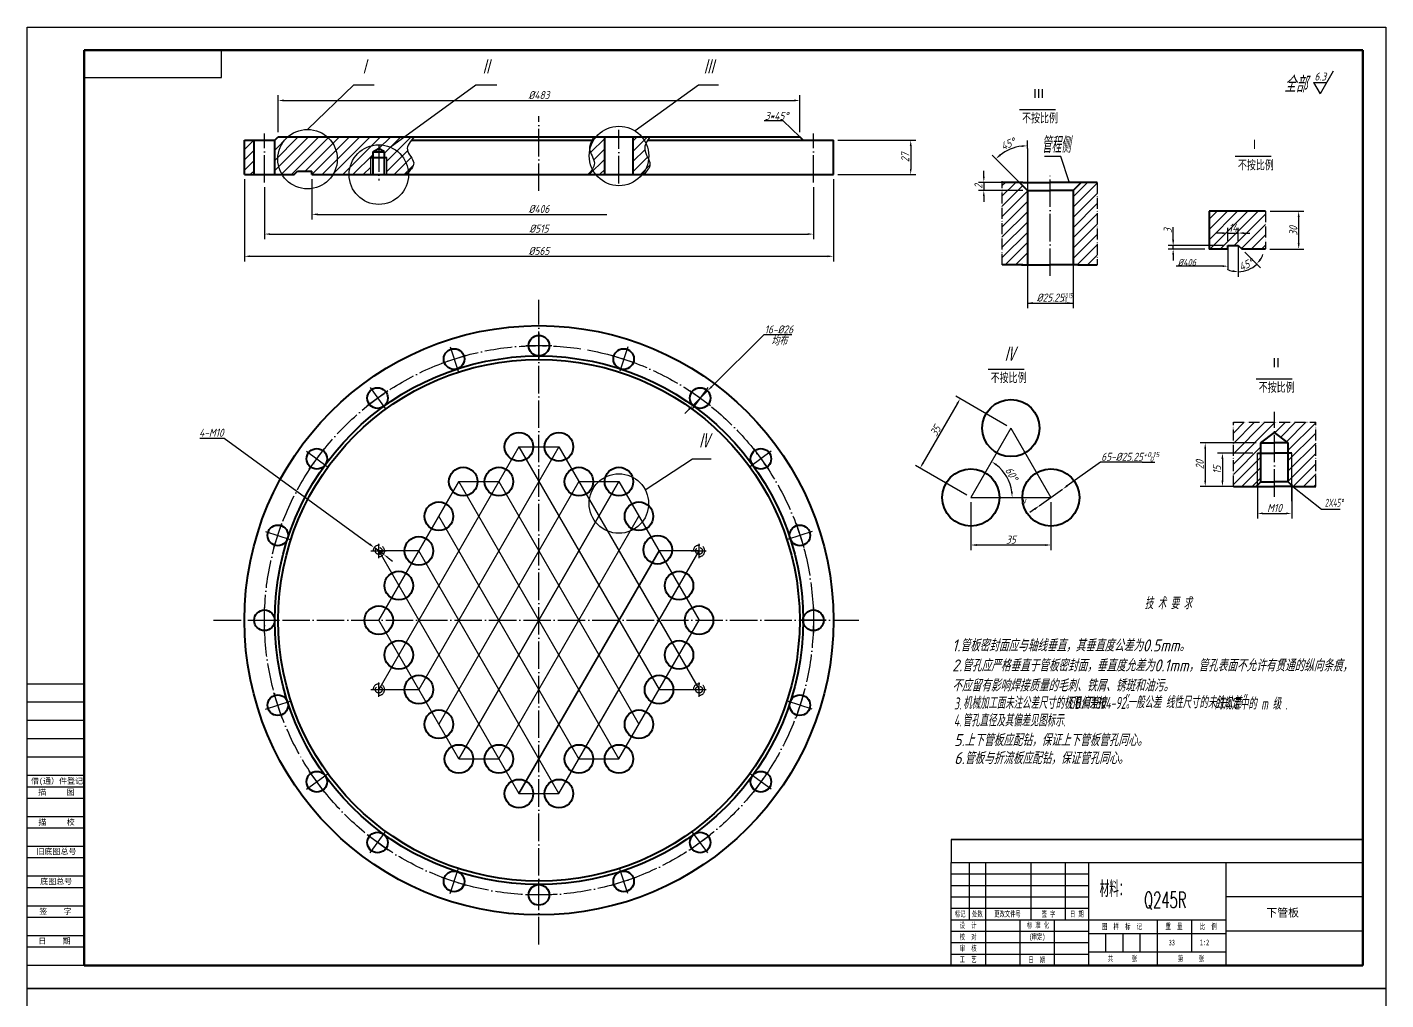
# Model space of a CAD drawing. Header units: millimetres. Extents: x 125 to 1313, y -743 to 937.
# Drawn here: x 125 to 1313, y 87 to 937 of the extents above; entities that cross this region are included whole.
import ezdxf
from ezdxf.enums import TextEntityAlignment as Align

# ---------------------------------------------------------------- set-up
doc = ezdxf.new("R2010")
doc.units = ezdxf.units.MM
for name, pattern in [('ACAD_ISO02W100', [15, 12, -3]), ('ACAD_ISO04W100', [30, 24, -3, 0, -3]), ('ACAD_ISO05W100', [33, 24, -3, 0, -3, 0, -3]), ('SDHS', [21, 15, -2, 0, -2, 0, -2])]:
    doc.linetypes.add(name, pattern=pattern)
for name, color, linetype in [('2', 7, 'SDHS'), ('4', 1, 'Continuous'), ('双点划线', 5, 'ACAD_ISO05W100'), ('文字', 7, 'Continuous'), ('标注', 254, 'Continuous'), ('点划线', 1, 'ACAD_ISO04W100'), ('细实线', 253, 'Continuous'), ('虚线', 2, 'ACAD_ISO02W100')]:
    doc.layers.add(name, color=color, linetype=linetype)
doc.layers.add('粗实线', color=4, linetype='Continuous', lineweight=40)
doc.styles.add('GB', font='gbeitc.shx', dxfattribs={"bigfont": 'gbcbig.shx'})
doc.styles.add('HZ', font='txt', dxfattribs={"bigfont": 'hztxt'})
doc.styles.get("Standard").update_dxf_attribs({"font": 'SIMFANG.TTF'})
doc.styles.add('标准', font='SIMFANG.TTF', dxfattribs={"width": 0.667})
doc.dimstyles.new('GB$0', dxfattribs={"dimscale": 2, "dimtxt": 3.5, "dimasz": 2.5, "dimexe": 2.25, "dimexo": 2, "dimtad": 1, "dimdec": 0, "dimtxsty": 'GB', "dimcen": 2.5, "dimadec": 0, "dimazin": 0, "dimtfac": 1, "dimtdec": 0, "dimtmove": 0, "dimatfit": 3, "dimfxl": 0, "dimarcsym": 0})
doc.dimstyles.new('GB$2', dxfattribs={"dimscale": 2, "dimtxt": 3.5, "dimasz": 2.5, "dimexe": 2.25, "dimexo": 2, "dimtad": 1, "dimdec": 0, "dimtxsty": 'GB', "dimcen": 2.5, "dimadec": 0, "dimazin": 0, "dimtfac": 1, "dimtdec": 0, "dimtmove": 0, "dimatfit": 3, "dimfxl": 0, "dimarcsym": 0})
doc.dimstyles.new('GB$3', dxfattribs={"dimscale": 2, "dimtxt": 3.5, "dimasz": 2.5, "dimexe": 2.25, "dimexo": 2, "dimtad": 1, "dimtoh": 1, "dimdec": 0, "dimtxsty": 'GB', "dimcen": 2.5, "dimadec": 0, "dimazin": 0, "dimtfac": 1, "dimtdec": 0, "dimtmove": 0, "dimatfit": 3, "dimfxl": 0, "dimarcsym": 0})

# ---------------------------------------------------------------- blocks, each defined once
blk = doc.blocks.new('*D7')
at = {"layer": '标注', "color": 0, "lineweight": -2}
blk.add_arc((950.4, 525.6), 36.2, 7.928, 52.072, dxfattribs=at)
at = {"layer": '标注', "color": 0}
for points in [[(972.1, 553.5), (973.1, 554.9), (968.5, 557)], [(987, 530.7), (985.4, 530.6), (986.5, 525.6)]]:
    blk.add_solid(points, dxfattribs=at)
at = {"layer": '标注', "color": 0, "insert": (986, 546.2), "char_height": 7, "attachment_point": 5, "rotation": 300, "style": 'GB'}
blk.add_mtext('60°', dxfattribs=at)
blk = doc.blocks.new('*D8')
at = {"layer": '标注', "color": 0, "lineweight": -2}
for p, q in [((950.4, 521.6), (950.4, 479.6)), ((1020.4, 521.6), (1020.4, 479.6)), ((955.4, 484.1), (1015.4, 484.1))]:
    blk.add_line(p, q, dxfattribs=at)
at = {"layer": '标注', "color": 0}
for points in [[(955.4, 484.9), (955.4, 483.2), (950.4, 484.1)], [(1015.4, 484.9), (1015.4, 483.2), (1020.4, 484.1)]]:
    blk.add_solid(points, dxfattribs=at)
at = {"layer": '标注', "color": 0, "insert": (985.4, 488.8), "char_height": 7, "attachment_point": 5, "style": 'GB'}
blk.add_mtext('35', dxfattribs=at)
blk = doc.blocks.new('*D1')
at = {"layer": '标注', "color": 0, "lineweight": -2}
for p, q in [((938.5, 607.5), (908.5, 555.6)), ((981.9, 588.3), (937.1, 614.1)), ((946.9, 527.6), (902.1, 553.5))]:
    blk.add_line(p, q, dxfattribs=at)
at = {"layer": '标注', "color": 0}
for points in [[(937.8, 608), (939.2, 607.1), (941, 611.9)], [(907.8, 556), (909.2, 555.2), (906, 551.2)]]:
    blk.add_solid(points, dxfattribs=at)
at = {"layer": '标注', "color": 0, "insert": (919.4, 583.9), "char_height": 7, "attachment_point": 5, "rotation": 60, "style": 'GB'}
blk.add_mtext('35', dxfattribs=at)
blk = doc.blocks.new('*D2')
at = {"layer": '标注', "color": 0, "lineweight": -2}
for p, q in [((1063.8, 556.5), (1034.6, 535.8)), ((1100.2, 556.5), (1063.8, 556.5)), ((1010.2, 518.4), (1030.6, 532.9)), ((1006.1, 515.5), (1002, 512.6))]:
    blk.add_line(p, q, dxfattribs=at)
at = {"layer": '标注', "color": 0}
for points in [[(1034.1, 536.5), (1035.1, 535.1), (1030.6, 532.9)], [(1005.6, 516.2), (1006.6, 514.8), (1010.2, 518.4)]]:
    blk.add_solid(points, dxfattribs=at)
at = {"layer": '标注', "color": 0, "insert": (1082.6, 561.2), "char_height": 7, "attachment_point": 5, "style": 'GB'}
blk.add_mtext('65-%%c25.25', dxfattribs=at)
blk = doc.blocks.new('*D9')
at = {"layer": '标注', "color": 0, "lineweight": -2}
for p, q in [((315.2, 803.8), (315.2, 731.9)), ((830.2, 803.8), (830.2, 731.9)), ((320.2, 736.4), (825.2, 736.4))]:
    blk.add_line(p, q, dxfattribs=at)
at = {"layer": '标注', "color": 0}
for points in [[(320.2, 737.2), (320.2, 735.6), (315.2, 736.4)], [(825.2, 737.2), (825.2, 735.6), (830.2, 736.4)]]:
    blk.add_solid(points, dxfattribs=at)
at = {"layer": '标注', "color": 0, "insert": (572.7, 741.1), "char_height": 7, "attachment_point": 5, "style": 'GB'}
blk.add_mtext('%%C565', dxfattribs=at)
blk = doc.blocks.new('*D10')
at = {"layer": '标注', "color": 0, "lineweight": -2}
for p, q in [((332.7, 796.8), (332.7, 751.3)), ((812.7, 796.8), (812.7, 751.3)), ((337.7, 755.8), (807.7, 755.8))]:
    blk.add_line(p, q, dxfattribs=at)
at = {"layer": '标注', "color": 0}
for points in [[(337.7, 756.6), (337.7, 755), (332.7, 755.8)], [(807.7, 756.6), (807.7, 755), (812.7, 755.8)]]:
    blk.add_solid(points, dxfattribs=at)
at = {"layer": '标注', "color": 0, "insert": (572.7, 760.6), "char_height": 7, "attachment_point": 5, "style": 'GB'}
blk.add_mtext('%%C515', dxfattribs=at)
blk = doc.blocks.new('*D12')
at = {"layer": '标注', "color": 0, "lineweight": -2}
for p, q in [((834.2, 837.8), (902.3, 837.8)), ((897.8, 832.8), (897.8, 812.8)), ((834.2, 807.8), (902.3, 807.8))]:
    blk.add_line(p, q, dxfattribs=at)
at = {"layer": '标注', "color": 0}
for points in [[(897, 832.8), (898.6, 832.8), (897.8, 837.8)], [(897, 812.8), (898.6, 812.8), (897.8, 807.8)]]:
    blk.add_solid(points, dxfattribs=at)
at = {"layer": '标注', "color": 0, "insert": (893, 822.8), "char_height": 7, "attachment_point": 5, "rotation": 90, "style": 'GB'}
blk.add_mtext('27', dxfattribs=at)
blk = doc.blocks.new('*D3')
at = {"layer": '标注', "color": 0, "lineweight": -2}
for p, q in [((1127.3, 750.8), (1127.3, 761.9)), ((1171.2, 745.8), (1122.8, 745.8)), ((1155, 742.7), (1122.8, 742.7)), ((1127.3, 742.7), (1127.3, 745.8)), ((1127.3, 737.7), (1127.3, 732.7))]:
    blk.add_line(p, q, dxfattribs=at)
at = {"layer": '标注', "color": 0}
for points in [[(1126.4, 750.8), (1128.1, 750.8), (1127.3, 745.8)], [(1126.4, 737.7), (1128.1, 737.7), (1127.3, 742.7)]]:
    blk.add_solid(points, dxfattribs=at)
at = {"layer": '标注', "color": 0, "insert": (1122.5, 758.8), "char_height": 7, "attachment_point": 5, "rotation": 90, "style": 'GB'}
blk.add_mtext('3', dxfattribs=at)
blk = doc.blocks.new('*D4')
at = {"layer": '标注', "color": 0, "lineweight": -2}
for p, q in [((1190, 739.9), (1203.5, 726.4)), ((1184.2, 734.4), (1184.2, 718.4))]:
    blk.add_line(p, q, dxfattribs=at)
for start, end in [(327.5549, 340.1097), (244.8903, 257.4451), (270, 315)]:
    blk.add_arc((1184.2, 745.8), 22.9, start, end, dxfattribs=at)
at = {"layer": '标注', "color": 0}
for points in [[(1204.1, 733), (1202.8, 734), (1200.3, 729.6)], [(1179.3, 724.3), (1179.1, 722.6), (1184.2, 722.9)]]:
    blk.add_solid(points, dxfattribs=at)
at = {"layer": '标注', "color": 0, "insert": (1191, 729.2), "char_height": 7, "attachment_point": 5, "rotation": 22.5, "style": 'GB'}
blk.add_mtext('45°', dxfattribs=at)
blk = doc.blocks.new('*D13')
at = {"layer": '标注', "color": 0, "lineweight": -2}
for p, q in [((1175.2, 749.8), (1175.2, 761.2)), ((1184.2, 749.8), (1184.2, 761.2)), ((1170.2, 756.7), (1165.2, 756.7)), ((1175.2, 756.7), (1184.2, 756.7)), ((1189.2, 756.7), (1194.2, 756.7))]:
    blk.add_line(p, q, dxfattribs=at)
at = {"layer": '标注', "color": 0}
for points in [[(1170.2, 757.5), (1170.2, 755.8), (1175.2, 756.7)], [(1189.2, 757.5), (1189.2, 755.8), (1184.2, 756.7)]]:
    blk.add_solid(points, dxfattribs=at)
at = {"layer": '标注', "color": 0, "insert": (1179.7, 761.4), "char_height": 7, "attachment_point": 5, "style": 'GB'}
blk.add_mtext('14', dxfattribs=at)
blk = doc.blocks.new('*D14')
at = {"layer": '标注', "color": 0, "lineweight": -2}
for p, q in [((1212, 775.7), (1241.5, 775.7)), ((1237, 770.7), (1237, 747.7)), ((1211.9, 742.7), (1241.5, 742.7))]:
    blk.add_line(p, q, dxfattribs=at)
at = {"layer": '标注', "color": 0}
for points in [[(1236.2, 770.7), (1237.9, 770.7), (1237, 775.7)], [(1236.2, 747.7), (1237.9, 747.7), (1237, 742.7)]]:
    blk.add_solid(points, dxfattribs=at)
at = {"layer": '标注', "color": 0, "insert": (1232.3, 758.6), "char_height": 7, "attachment_point": 5, "rotation": 90, "style": 'GB'}
blk.add_mtext('30', dxfattribs=at)
blk = doc.blocks.new('*D15')
at = {"layer": '标注', "color": 0, "lineweight": -2}
for p, q in [((769.3, 667.7), (723.7, 622.3)), ((793.7, 667.7), (769.3, 667.7)), ((707.4, 606.1), (720.1, 618.8)), ((703.8, 602.6), (700.3, 599.1))]:
    blk.add_line(p, q, dxfattribs=at)
at = {"layer": '标注', "color": 0}
for points in [[(723.1, 622.9), (724.3, 621.8), (720.1, 618.8)], [(703.2, 603.2), (704.4, 602), (707.4, 606.1)]]:
    blk.add_solid(points, dxfattribs=at)
at = {"layer": '标注', "color": 0, "insert": (782.5, 672.5), "char_height": 7, "attachment_point": 5, "style": 'GB'}
blk.add_mtext('16-%%C26', dxfattribs=at)
blk = doc.blocks.new('*D16')
at = {"layer": '标注', "color": 0, "lineweight": -2}
for p, q in [((276.3, 577.5), (297.5, 577.5)), ((297.5, 577.5), (424.6, 484.8)), ((436.7, 476), (428.6, 481.9)), ((440.8, 473), (444.8, 470.1))]:
    blk.add_line(p, q, dxfattribs=at)
at = {"layer": '标注', "color": 0}
for points in [[(425.1, 485.5), (424.1, 484.1), (428.6, 481.9)], [(441.2, 473.7), (440.3, 472.4), (436.7, 476)]]:
    blk.add_solid(points, dxfattribs=at)
at = {"layer": '标注', "color": 0, "insert": (286.3, 582.2), "char_height": 7, "attachment_point": 5, "style": 'GB'}
blk.add_mtext('4-M10', dxfattribs=at)
blk = doc.blocks.new('*D17')
at = {"layer": '标注', "color": 0, "lineweight": -2}
for p, q in [((1196.9, 564.3), (1165.9, 564.3)), ((1170.4, 559.3), (1170.4, 540.3)), ((1189.9, 535.3), (1165.9, 535.3))]:
    blk.add_line(p, q, dxfattribs=at)
at = {"layer": '标注', "color": 0}
for points in [[(1169.5, 559.3), (1171.2, 559.3), (1170.4, 564.3)], [(1169.5, 540.3), (1171.2, 540.3), (1170.4, 535.3)]]:
    blk.add_solid(points, dxfattribs=at)
at = {"layer": '标注', "color": 0, "insert": (1165.6, 549.8), "char_height": 7, "attachment_point": 5, "rotation": 90, "style": 'GB'}
blk.add_mtext('15', dxfattribs=at)
blk = doc.blocks.new('*D18')
at = {"layer": '标注', "color": 0, "lineweight": -2}
for p, q in [((1199.9, 573.3), (1150.8, 573.3)), ((1155.3, 568.3), (1155.3, 540.3)), ((1202.4, 535.3), (1150.8, 535.3))]:
    blk.add_line(p, q, dxfattribs=at)
at = {"layer": '标注', "color": 0}
for points in [[(1154.5, 568.3), (1156.1, 568.3), (1155.3, 573.3)], [(1154.5, 540.3), (1156.1, 540.3), (1155.3, 535.3)]]:
    blk.add_solid(points, dxfattribs=at)
at = {"layer": '标注', "color": 0, "insert": (1150.5, 554.3), "char_height": 7, "attachment_point": 5, "rotation": 90, "style": 'GB'}
blk.add_mtext('20', dxfattribs=at)
blk = doc.blocks.new('*D19')
at = {"layer": '标注', "color": 0, "lineweight": -2}
for p, q in [((1200.9, 537.3), (1200.9, 507.2)), ((1230.9, 537.3), (1230.9, 507.2)), ((1205.9, 511.7), (1225.9, 511.7))]:
    blk.add_line(p, q, dxfattribs=at)
at = {"layer": '标注', "color": 0}
for points in [[(1205.9, 512.5), (1205.9, 510.9), (1200.9, 511.7)], [(1225.9, 512.5), (1225.9, 510.9), (1230.9, 511.7)]]:
    blk.add_solid(points, dxfattribs=at)
at = {"layer": '标注', "color": 0, "insert": (1215.9, 516.4), "char_height": 7, "attachment_point": 5, "style": 'GB'}
blk.add_mtext('M10', dxfattribs=at)
blk = doc.blocks.new('*D5')
at = {"layer": '标注', "color": 0, "lineweight": -2}
for p, q in [((999.8, 830.6), (999.8, 837.5)), ((973.9, 819.8), (969, 824.7))]:
    blk.add_line(p, q, dxfattribs=at)
blk.add_arc((999.8, 794), 39, 97.3467, 127.7586, dxfattribs=at)
at = {"layer": '标注', "color": 0}
for points in [[(994.8, 833.5), (994.9, 831.9), (999.8, 833)], [(976.5, 824.2), (975.4, 825.5), (972.2, 821.6)]]:
    blk.add_solid(points, dxfattribs=at)
at = {"layer": '标注', "color": 0, "insert": (982.9, 834.6), "char_height": 7, "attachment_point": 5, "rotation": 22.5527, "style": 'GB'}
blk.add_mtext('45°', dxfattribs=at)
blk = doc.blocks.new('*D20')
at = {"layer": '标注', "color": 0, "lineweight": -2}
for p, q in [((961.7, 806), (961.7, 811)), ((988.8, 801), (957.2, 801)), ((961.7, 801), (961.7, 794)), ((995.8, 794), (957.2, 794)), ((961.7, 789), (961.7, 784))]:
    blk.add_line(p, q, dxfattribs=at)
at = {"layer": '标注', "color": 0}
for points in [[(960.9, 806), (962.5, 806), (961.7, 801)], [(960.9, 789), (962.5, 789), (961.7, 794)]]:
    blk.add_solid(points, dxfattribs=at)
at = {"layer": '标注', "color": 0, "insert": (957, 797.5), "char_height": 7, "attachment_point": 5, "rotation": 90, "style": 'GB'}
blk.add_mtext('2', dxfattribs=at)
blk = doc.blocks.new('*D6')
at = {"layer": '标注', "color": 0, "lineweight": -2}
for p, q in [((999.8, 729), (999.8, 691)), ((1039.8, 729), (1039.8, 691)), ((1004.8, 695.5), (1034.8, 695.5))]:
    blk.add_line(p, q, dxfattribs=at)
at = {"layer": '标注', "color": 0}
for points in [[(1004.8, 696.4), (1004.8, 694.7), (999.8, 695.5)], [(1034.8, 696.4), (1034.8, 694.7), (1039.8, 695.5)]]:
    blk.add_solid(points, dxfattribs=at)
at = {"layer": '标注', "color": 0, "insert": (1019.8, 700.3), "char_height": 7, "attachment_point": 5, "style": 'GB'}
blk.add_mtext('%%C25.25', dxfattribs=at)
blk = doc.blocks.new('*D39')
at = {"layer": '标注', "color": 0, "lineweight": -2}
for p, q in [((344.7, 844.8), (344.7, 877.1)), ((349.7, 872.6), (795.7, 872.6)), ((800.7, 844.8), (800.7, 877.1))]:
    blk.add_line(p, q, dxfattribs=at)
at = {"layer": '标注', "color": 0}
for points in [[(349.7, 873.4), (349.7, 871.7), (344.7, 872.6)], [(795.7, 873.4), (795.7, 871.7), (800.7, 872.6)]]:
    blk.add_solid(points, dxfattribs=at)
at = {"layer": '标注', "color": 0, "insert": (572.7, 877.3), "char_height": 7, "attachment_point": 5, "style": 'GB'}
blk.add_mtext('%%C483', dxfattribs=at)

msp = doc.modelspace()

# ---------------------------------------------------------------- hatches: boundary and pattern name
at = {"layer": '细实线'}
h = msp.add_hatch(dxfattribs=at)
h.set_pattern_fill('ANSI31', color=256, scale=2, style=0)
h.set_pattern_definition([(45, (-491.772, 920.7043), (-4.490128, 4.490128), [])])
h.paths.add_polyline_path([(323.7, 837.8), (315.2, 837.8), (315.2, 807.8), (323.7, 807.8)])
edge = h.paths.add_edge_path()
edge.add_line((427.7, 827.8), (432.7, 830.6))
edge.add_line((432.7, 830.6), (437.7, 827.8))
edge.add_line((437.7, 827.8), (437.7, 822.8))
edge.add_line((437.7, 822.8), (439.7, 822.8))
edge.add_line((439.7, 822.8), (439.7, 807.8))
edge.add_line((439.7, 807.8), (456.4, 807.8))
edge.add_spline(control_points=[(456.4, 807.8), (460, 811.1), (467.2, 818), (455, 828.5), (458.8, 835), (461.1, 837.8)], knot_values=[3.404135, 3.404135, 3.404135, 3.404135, 15.797955, 28.279229, 37.73536, 37.73536, 37.73536, 37.73536], degree=3, periodic=0)
edge.add_line((461.1, 837.8), (341.7, 837.8))
edge.add_line((341.7, 837.8), (341.7, 807.8))
edge.add_line((341.7, 807.8), (358.7, 807.8))
edge.add_line((358.7, 807.8), (361.7, 810.8))
edge.add_line((361.7, 810.8), (374.2, 810.8))
edge.add_line((374.2, 810.8), (374.2, 807.8))
edge.add_line((374.2, 807.8), (425.7, 807.8))
edge.add_line((425.7, 807.8), (425.7, 822.8))
edge.add_line((425.7, 822.8), (427.7, 822.8))
edge.add_line((427.7, 822.8), (427.7, 827.8))
edge = h.paths.add_edge_path()
edge.add_line((463.6, 840.8), (344.7, 840.8))
edge.add_line((344.7, 840.8), (341.7, 837.8))
edge.add_line((341.7, 837.8), (461.1, 837.8))
edge.add_spline(control_points=[(461.1, 837.8), (461.9, 838.8), (462.7, 839.8), (463.6, 840.8)], knot_values=[0, 0, 0, 0, 3.404135, 3.404135, 3.404135, 3.404135], degree=3, periodic=0)
edge = h.paths.add_edge_path()
edge.add_line((630.2, 840.8), (620.8, 840.8))
edge.add_spline(control_points=[(620.8, 840.8), (620.2, 839.8), (619.6, 838.8), (619, 837.8)], knot_values=[0, 0, 0, 0, 3.236907, 3.236907, 3.236907, 3.236907], degree=3, periodic=0)
edge.add_spline(control_points=[(619, 837.8), (617.7, 835.3), (615, 828.8), (624.5, 818.1), (618.4, 811), (615.6, 807.8)], knot_values=[3.236907, 3.236907, 3.236907, 3.236907, 11.019353, 24.371297, 35.888554, 35.888554, 35.888554, 35.888554], degree=3, periodic=0)
edge.add_line((615.6, 807.8), (630.2, 807.8))
edge.add_line((630.2, 807.8), (630.2, 840.8))
edge = h.paths.add_edge_path()
edge.add_spline(control_points=[(664.2, 807.8), (666.9, 810.7), (673.2, 817.4), (662.9, 828.3), (666.1, 835.1), (667.8, 837.8)], knot_values=[3.293031, 3.293031, 3.293031, 3.293031, 13.833675, 27.720289, 36.298924, 36.298924, 36.298924, 36.298924], degree=3, periodic=0)
edge.add_spline(control_points=[(667.8, 837.8), (668.4, 838.8), (669.1, 839.8), (669.8, 840.8)], knot_values=[0, 0, 0, 0, 3.293031, 3.293031, 3.293031, 3.293031], degree=3, periodic=0)
edge.add_line((669.8, 840.8), (655.2, 840.8))
edge.add_line((655.2, 840.8), (655.2, 807.8))
edge.add_line((655.2, 807.8), (664.2, 807.8))
h = msp.add_hatch(dxfattribs=at)
h.set_pattern_fill('ANSI31', color=256, scale=2, style=0)
h.paths.add_polyline_path([(1060.8, 801), (1046.8, 801), (1039.8, 794), (1039.8, 741.4), (1052.2, 729), (1060.8, 729)])
h.paths.add_polyline_path([(999.8, 794), (992.8, 801), (977.8, 801), (977.8, 729.1), (977.9, 729), (995.8, 729), (996.3, 729.5), (999.8, 733)])
h.paths.add_polyline_path([(1039.8, 741.4), (1039.8, 733), (1043.8, 729), (1052.2, 729)], flags=17)
h = msp.add_hatch(dxfattribs=at)
h.set_pattern_fill('ANSI31', color=256, scale=2, style=0)
h.set_pattern_definition([(45, (-483.0704, 905.057), (-4.490128, 4.490128), [])])
h.paths.add_polyline_path([(1175.4, 766.7), (1183.9, 766.7), (1183.9, 756.2), (1175.4, 756.2)], flags=24)
h.paths.add_polyline_path([(1207.9, 742.7), (1208, 775.7), (1158.7, 775.7), (1158.7, 742.8), (1175.2, 742.8), (1175.2, 745.8), (1184.2, 745.8), (1187.2, 742.8)])
h = msp.add_hatch(dxfattribs=at)
h.set_pattern_fill('ANSI31', color=256, scale=2, style=0)
h.set_pattern_definition([(45, (-488.9336, 825.69), (-4.490128, 4.490128), [])])
h.paths.add_polyline_path([(1230.9, 536.3), (1231.9, 535.3), (1251.9, 535.3), (1251.9, 591.3), (1215.9, 591.3), (1215.9, 582.3), (1227.9, 573.3), (1227.9, 564.3), (1230.9, 564.3)])
h.paths.add_polyline_path([(1200.9, 564.3), (1203.9, 564.3), (1203.9, 573.3), (1215.9, 582.3), (1215.9, 591.3), (1179.9, 591.3), (1179.9, 535.3), (1199.9, 535.3), (1200.9, 536.3)])
h.paths.add_polyline_path([(1230.9, 564.3), (1227.9, 564.3), (1227.9, 539.3), (1230.9, 536.3)], flags=17)
h.paths.add_polyline_path([(1200.9, 536.3), (1203.9, 539.3), (1203.9, 564.3), (1200.9, 564.3)], flags=17)

# ---------------------------------------------------------------- linework, layer by layer
at = {"lineweight": -3}
for p, q in [((125.2, 96.6), (125.2, 936.6)), ((125.2, 936.6), (1313.2, 936.6)), ((1313.2, 936.6), (1313.2, 96.6)), ((295.2, 892.6), (295.2, 916.6)), ((175.2, 892.6), (295.2, 892.6)), ((175.2, 362.6), (125.2, 362.6)), ((175.2, 346.6), (125.2, 346.6)), ((175.2, 330.6), (125.2, 330.6)), ((175.2, 314.6), (125.2, 314.6)), ((175.2, 298.6), (125.2, 298.6)), ((175.2, 282.6), (125.2, 282.6)), ((1293.2, 268.6), (1293.2, 282.6)), ((175.2, 272.6), (125.2, 272.6)), ((175.2, 262.6), (125.2, 262.6)), ((1293.2, 254.6), (1293.2, 268.6)), ((1293.2, 254.6), (1293.2, 226.6)), ((1293.2, 226.6), (1293.2, 254.6)), ((1293.2, 254.6), (1293.2, 226.6)), ((175.2, 246.6), (125.2, 246.6)), ((175.2, 236.6), (125.2, 236.6)), ((933.2, 226.6), (949.2, 226.6)), ((1293.2, 226.6), (933.2, 226.6)), ((933.2, 226.6), (933.2, 206.6)), ((949.2, 226.6), (1029.2, 226.6)), ((1029.2, 226.6), (1117.2, 226.6)), ((1117.2, 226.6), (1133.2, 226.6)), ((1133.2, 226.6), (1209.2, 226.6)), ((1209.2, 226.6), (1253.2, 226.6)), ((1253.2, 226.6), (1293.2, 226.6)), ((1293.2, 206.6), (1293.2, 226.6)), ((175.2, 220.6), (125.2, 220.6)), ((175.2, 210.6), (125.2, 210.6)), ((933.2, 116.6), (933.2, 206.6)), ((933.2, 206.6), (1293.2, 206.6)), ((933.2, 206.6), (1293.2, 206.6)), ((949.2, 156.6), (949.2, 206.6)), ((963.2, 206.6), (963.2, 116.6)), ((1003.2, 156.6), (1003.2, 206.6)), ((1033.2, 156.6), (1033.2, 206.6)), ((1053.2, 206.6), (1053.2, 116.6)), ((1173.2, 206.6), (1173.2, 116.6)), ((1293.2, 206.6), (1293.2, 116.6)), ((175.2, 194.6), (125.2, 194.6)), ((175.2, 194.6), (125.2, 194.6)), ((933.2, 196.6), (1053.2, 196.6)), ((175.2, 184.6), (125.2, 184.6)), ((933.2, 186.6), (1053.2, 186.6)), ((175.2, 168.6), (125.2, 168.6)), ((933.2, 176.6), (1053.2, 176.6)), ((933.2, 166.6), (1053.2, 166.6)), ((1293.2, 176.6), (1173.2, 176.6)), ((175.2, 158.6), (125.2, 158.6)), ((933.2, 156.6), (1173.2, 156.6)), ((993.2, 156.6), (993.2, 116.6)), ((1023.2, 156.6), (1023.2, 116.6)), ((1113.2, 156.6), (1113.2, 116.6)), ((1143.2, 156.6), (1143.2, 128.6)), ((175.2, 142.6), (125.2, 142.6)), ((933.2, 146.6), (1053.2, 146.6)), ((1053.2, 144.6), (1173.2, 144.6)), ((1068.2, 144.6), (1068.2, 128.6)), ((1083.2, 144.6), (1083.2, 128.6)), ((1098.2, 144.6), (1098.2, 128.6)), ((1293.2, 146.6), (1173.2, 146.6)), ((175.2, 132.6), (125.2, 132.6)), ((933.2, 136.6), (1053.2, 136.6)), ((933.2, 126.6), (993.2, 126.6)), ((993.2, 126.6), (1053.2, 126.6)), ((1053.2, 128.6), (1173.2, 128.6)), ((175.2, 116.6), (125.2, 116.6)), ((1293.2, 116.6), (933.2, 116.6)), ((1313.2, 96.6), (125.2, 96.6)), ((125.2, -743.4), (125.2, 96.6)), ((125.2, 96.6), (1313.2, 96.6)), ((1313.2, 96.6), (1313.2, -743.4))]:
    msp.add_line(p, q, dxfattribs=at)
at = {"lineweight": 50}
for p, q in [((175.2, 116.6), (175.2, 916.6)), ((175.2, 916.6), (1293.2, 916.6)), ((1293.2, 916.6), (1293.2, 116.6)), ((1293.2, 116.6), (175.2, 116.6))]:
    msp.add_line(p, q, dxfattribs=at)
for p, q in [((999.7, 765.6), (999.8, 765.5)), ((977.8, 729.1), (977.9, 729))]:
    msp.add_line(p, q)
at = {"layer": '2'}
msp.add_line((1060.8, 729), (1060.8, 729), dxfattribs=at)
at = {"layer": '4', "lineweight": 35}
msp.add_line((999.8, 794), (992.8, 801), dxfattribs=at)
at = {"layer": '双点划线', "ltscale": 0.4}
for p, q in [((977.8, 729), (977.8, 802)), ((1060.8, 801), (1060.8, 729)), ((1208, 775.7), (1207.9, 742.8)), ((1179.9, 591.3), (1251.9, 591.3)), ((1179.9, 535.3), (1179.9, 591.3)), ((1251.9, 535.3), (1251.9, 591.3))]:
    msp.add_line(p, q, dxfattribs=at)
at = {"layer": '双点划线'}
msp.add_line((992.8, 801), (999.8, 794), dxfattribs=at)
at = {"layer": '文字'}
for p, q in [((993, 864.8), (1024.4, 864.8)), ((1181.6, 823.8), (1213.1, 823.8)), ((965.4, 637.9), (996.9, 637.9)), ((1199.8, 629.4), (1231.2, 629.4))]:
    msp.add_line(p, q, dxfattribs=at)
at = {"layer": '标注'}
for p, q in [((1267.3, 898.3), (1255.8, 878.3)), ((370.4, 847.3), (411, 886.3)), ((411, 886.3), (428.7, 886.3)), ((442.5, 831.9), (517.6, 886.3)), ((517.6, 886.3), (535.8, 886.3)), ((656.9, 846.3), (712.1, 886.3)), ((712.1, 886.3), (729.8, 886.3)), ((1250, 888.3), (1255.8, 878.3)), ((1250, 888.3), (1261.6, 888.3)), ((786.2, 854.9), (769.6, 854.9)), ((800.7, 840.8), (786.2, 854.9)), ((973.9, 819.8), (992.8, 801)), ((999.8, 830.6), (999.8, 794)), ((1029.1, 823.7), (1014.7, 823.7)), ((1036.2, 801.5), (1029.1, 823.7)), ((374.2, 803.8), (374.2, 768.5)), ((379.2, 773), (632, 773)), ((1175.2, 742.7), (1175.2, 725.5)), ((1184.2, 745.8), (1184.2, 734.4)), ((1184.2, 739.9), (1184.2, 738.4)), ((1170.7, 727.8), (1129.9, 727.8)), ((999.8, 695.5), (1039.8, 695.5)), ((665.7, 532.2), (707.1, 559.3)), ((707.1, 559.3), (723.3, 559.3)), ((1100.2, 556.6), (1111.2, 556.6)), ((1231.9, 535.3), (1256.9, 515.3)), ((1256.9, 515.3), (1273.2, 515.3))]:
    msp.add_line(p, q, dxfattribs=at)
for points in [[(379.2, 773.9), (379.2, 772.2), (374.2, 773)], [(1170.7, 728.5), (1170.7, 727), (1175.2, 727.8)]]:
    msp.add_solid(points, dxfattribs=at)
at = {"layer": '点划线'}
for p, q in [((572.7, 793.6), (572.7, 859)), ((332.7, 800.8), (332.7, 843.8)), ((642.7, 800.1), (642.7, 846.8)), ((812.7, 800.8), (812.7, 843.8)), ((432.7, 834.2), (432.7, 802.6)), ((1019.8, 719.3), (1019.8, 808.4)), ((572.7, 135), (572.7, 698.4)), ((572.7, 669.6), (572.7, 647.1)), ((495, 657.3), (502, 635.9)), ((561.4, 658.3), (583.9, 658.3)), ((650.3, 657.3), (643.4, 635.9)), ((487.8, 643.1), (509.2, 650)), ((636.1, 650), (657.5, 643.1)), ((422.5, 605.9), (440.7, 619.1)), ((425, 621.6), (438.2, 603.4)), ((704.6, 619.1), (722.8, 605.9)), ((720.4, 621.6), (707.1, 603.4)), ((1215.9, 526.3), (1215.9, 600.6)), ((369.4, 566), (387.6, 552.8)), ((371.9, 550.3), (385.1, 568.5)), ((775.9, 566), (757.7, 552.8)), ((760.2, 568.5), (773.5, 550.3)), ((340.9, 481.8), (347.9, 503.2)), ((797.5, 503.2), (804.4, 481.8)), ((333.7, 495.9), (355.1, 489)), ((811.6, 495.9), (790.2, 489)), ((425.8, 478.9), (439, 478.9)), ((432.7, 472.6), (432.7, 485.1)), ((705.8, 478.9), (719, 478.9)), ((712.7, 472.6), (712.7, 485.1)), ((332.7, 407.1), (332.7, 429.6)), ((812.7, 429.6), (812.7, 407.1)), ((288.2, 418.3), (852.5, 418.3)), ((321.4, 418.3), (343.9, 418.3)), ((823.9, 418.3), (801.4, 418.3)), ((425.8, 357.7), (439, 357.7)), ((432.7, 351.3), (432.7, 363.9)), ((705.8, 357.7), (719, 357.7)), ((712.7, 351.3), (712.7, 363.9)), ((333.7, 340.7), (355.1, 347.6)), ((347.9, 333.4), (340.9, 354.8)), ((811.6, 340.7), (790.2, 347.6)), ((804.4, 354.8), (797.5, 333.4)), ((385.1, 268.1), (371.9, 286.3)), ((773.5, 286.3), (760.2, 268.1)), ((369.4, 270.6), (387.6, 283.8)), ((775.9, 270.6), (757.7, 283.8)), ((440.7, 217.5), (422.5, 230.8)), ((425, 215), (438.2, 233.2)), ((722.8, 230.8), (704.6, 217.5)), ((720.4, 215), (707.1, 233.2)), ((509.2, 186.6), (487.8, 193.5)), ((495, 179.4), (502, 200.8)), ((657.5, 193.5), (636.1, 186.6)), ((650.3, 179.4), (643.4, 200.8)), ((583.9, 178.3), (561.4, 178.3)), ((572.7, 167.1), (572.7, 189.6))]:
    msp.add_line(p, q, dxfattribs=at)
msp.add_circle((572.7, 418.3), 240, dxfattribs=at)
at = {"layer": '粗实线'}
for p, q in [((315.2, 807.8), (315.2, 837.8)), ((315.2, 837.8), (341.7, 837.8)), ((323.7, 807.8), (323.7, 837.8)), ((341.7, 837.8), (344.7, 840.8)), ((341.7, 807.8), (341.7, 837.8)), ((344.7, 840.8), (800.7, 840.8)), ((461.1, 837.8), (619, 837.8)), ((630.2, 807.8), (630.2, 840.8)), ((655.2, 807.8), (655.2, 840.8)), ((667.8, 837.8), (804.7, 837.8)), ((803.7, 837.8), (800.7, 840.8)), ((803.7, 837.8), (830.2, 837.8)), ((830.2, 807.8), (830.2, 837.8)), ((425.7, 822.8), (439.7, 822.8)), ((427.7, 827.8), (432.7, 830.6)), ((427.7, 827.8), (437.7, 827.8)), ((427.7, 807.8), (427.7, 827.8)), ((437.7, 827.8), (432.7, 830.6)), ((437.7, 807.8), (437.7, 827.8)), ((358.7, 807.8), (361.7, 810.8)), ((361.7, 810.8), (374.2, 810.8)), ((374.2, 807.8), (374.2, 810.8)), ((315.2, 807.8), (358.7, 807.8)), ((374.2, 807.8), (771.2, 807.8)), ((771.2, 807.8), (830.2, 807.8)), ((995.8, 801), (977.8, 801)), ((999.8, 794), (992.8, 801)), ((995.8, 801), (1019.8, 801)), ((1046.8, 801), (1019.8, 801)), ((1039.8, 794), (1046.8, 801)), ((1060.8, 801), (1046.8, 801)), ((999.8, 794), (1019.8, 794)), ((999.8, 794), (999.8, 729)), ((1039.8, 794), (1019.8, 794)), ((1039.8, 794), (1039.8, 729)), ((1208, 775.7), (1158.7, 775.7)), ((1158.7, 775.7), (1158.7, 742.7)), ((1158.7, 742.8), (1175.2, 742.8)), ((1175.2, 745.8), (1184.2, 745.8)), ((1175.2, 742.8), (1175.2, 745.8)), ((1184.2, 745.8), (1187.2, 742.8)), ((1187.2, 742.8), (1207.9, 742.8)), ((995.8, 729), (977.8, 729)), ((994.8, 729), (1019.8, 729)), ((1044.8, 729), (1019.8, 729)), ((1043.8, 729), (1060.8, 729)), ((1203.9, 573.3), (1215.9, 582.3)), ((1227.9, 573.3), (1215.9, 582.3)), ((1203.9, 573.3), (1215.9, 573.3)), ((1203.9, 539.3), (1203.9, 573.3)), ((1227.9, 573.3), (1215.9, 573.3)), ((1227.9, 539.3), (1227.9, 573.3)), ((1200.9, 564.3), (1215.9, 564.3)), ((1230.9, 564.3), (1215.9, 564.3)), ((1179.9, 535.3), (1215.9, 535.3)), ((1203.9, 539.3), (1199.9, 535.3)), ((1203.9, 539.3), (1215.9, 539.3)), ((1227.9, 539.3), (1215.9, 539.3)), ((1230.9, 535.3), (1215.9, 535.3)), ((1227.9, 539.3), (1231.9, 535.3)), ((1230.9, 535.3), (1251.9, 535.3))]:
    msp.add_line(p, q, dxfattribs=at)
for centre, radius in [((572.7, 418.3), 257.5), ((572.7, 658.3), 9), ((498.5, 646.6), 9), ((646.8, 646.6), 9), ((572.7, 418.3), 231), ((572.7, 418.3), 228), ((431.6, 612.5), 9), ((713.7, 612.5), 9), ((985.4, 586.3), 25), ((555.2, 569.9), 12.5), ((590.2, 569.9), 12.5), ((378.5, 559.4), 9), ((766.8, 559.4), 9), ((506.5, 539.5), 12.5), ((537.7, 539.5), 12.5), ((607.7, 539.5), 12.5), ((642.7, 539.5), 12.5), ((950.4, 525.6), 25), ((1020.4, 525.6), 25), ((485.2, 509.2), 12.5), ((660.2, 509.2), 12.5), ((344.4, 492.5), 9), ((800.9, 492.5), 9), ((467.7, 478.9), 12.5), ((676.6, 479.9), 12.5), ((450.2, 448.6), 12.5), ((695.2, 448.6), 12.5), ((432.7, 418.3), 12.5), ((712.7, 418.3), 12.5), ((332.7, 418.3), 9), ((812.7, 418.3), 9), ((450.2, 388), 12.5), ((695.2, 388), 12.5), ((467.7, 357.7), 12.5), ((677.7, 357.7), 12.5), ((344.4, 344.1), 9), ((800.9, 344.1), 9), ((485.2, 327.4), 12.5), ((660.2, 327.4), 12.5), ((502.7, 297.1), 12.5), ((537.7, 297.1), 12.5), ((607.7, 297.1), 12.5), ((642.7, 297.1), 12.5), ((378.5, 277.2), 9), ((766.8, 277.2), 9), ((555.2, 266.8), 12.5), ((590.2, 266.8), 12.5), ((431.6, 224.1), 9), ((713.7, 224.1), 9), ((498.5, 190.1), 9), ((646.8, 190.1), 9), ((572.7, 178.3), 9)]:
    msp.add_circle(centre, radius, dxfattribs=at)
at = {"layer": '细实线'}
for p, q in [((425.7, 807.8), (425.7, 822.8)), ((439.7, 807.8), (439.7, 822.8)), ((985.4, 586.3), (950.4, 525.6)), ((985.4, 586.3), (1020.4, 525.6)), ((555.2, 569.9), (432.7, 357.7)), ((555.2, 569.9), (450.2, 388)), ((590.2, 569.9), (467.7, 357.7)), ((590.2, 569.9), (467.7, 357.7)), ((555.2, 569.9), (677.7, 357.7)), ((555.2, 569.9), (590.2, 569.9)), ((555.2, 569.9), (677.7, 357.7)), ((555.2, 569.9), (590.2, 569.9)), ((590.2, 569.9), (712.7, 357.7)), ((590.2, 569.9), (695.2, 388)), ((1200.9, 535.3), (1200.9, 564.3)), ((1230.9, 522.3), (1230.9, 564.3)), ((432.7, 418.3), (502.7, 539.5)), ((502.7, 539.5), (432.7, 418.3)), ((432.7, 418.3), (502.7, 539.5)), ((502.7, 539.5), (432.7, 418.3)), ((607.7, 539.5), (485.2, 327.4)), ((607.7, 539.5), (485.2, 327.4)), ((502.7, 297.1), (642.7, 539.5)), ((642.7, 539.5), (502.7, 297.1)), ((642.7, 297.1), (502.7, 539.5)), ((502.7, 297.1), (642.7, 539.5)), ((642.7, 539.5), (502.7, 297.1)), ((502.7, 539.5), (537.7, 539.5)), ((502.7, 297.1), (642.7, 539.5)), ((642.7, 539.5), (502.7, 297.1)), ((642.7, 297.1), (502.7, 539.5)), ((502.7, 297.1), (642.7, 539.5)), ((642.7, 539.5), (502.7, 297.1)), ((502.7, 539.5), (537.7, 539.5)), ((537.7, 539.5), (660.2, 327.4)), ((537.7, 539.5), (660.2, 327.4)), ((607.7, 539.5), (642.7, 539.5)), ((607.7, 539.5), (642.7, 539.5)), ((642.7, 539.5), (712.7, 418.3)), ((642.7, 539.5), (712.7, 418.3)), ((950.4, 525.6), (1020.4, 525.6)), ((607.7, 297.1), (485.2, 509.2)), ((607.7, 297.1), (485.2, 509.2)), ((537.7, 297.1), (660.2, 509.2)), ((537.7, 297.1), (660.2, 509.2)), ((467.7, 478.9), (432.7, 478.9)), ((432.7, 478.9), (450.2, 448.6)), ((590.2, 266.8), (467.7, 478.9)), ((590.2, 266.8), (467.7, 478.9)), ((555.2, 266.8), (677.7, 478.9)), ((677.7, 478.9), (555.2, 266.8)), ((555.2, 266.8), (677.7, 478.9)), ((677.7, 478.9), (555.2, 266.8)), ((590.2, 266.8), (712.7, 478.9)), ((712.7, 478.9), (677.7, 478.9)), ((450.2, 448.6), (555.2, 266.8)), ((450.2, 448.6), (555.2, 266.8)), ((590.2, 266.8), (695.2, 448.6)), ((502.7, 297.1), (432.7, 418.3)), ((502.7, 297.1), (432.7, 418.3)), ((642.7, 297.1), (712.7, 418.3)), ((642.7, 297.1), (712.7, 418.3)), ((432.7, 357.7), (467.7, 357.7)), ((677.7, 357.7), (712.7, 357.7)), ((502.7, 297.1), (537.7, 297.1)), ((502.7, 297.1), (537.7, 297.1)), ((607.7, 297.1), (642.7, 297.1)), ((607.7, 297.1), (642.7, 297.1)), ((555.2, 266.8), (590.2, 266.8)), ((555.2, 266.8), (590.2, 266.8))]:
    msp.add_line(p, q, dxfattribs=at)
for centre in [(370.4, 821.3), (642.7, 824.1), (432.7, 807.8), (642.6, 520.3)]:
    msp.add_circle(centre, 26, dxfattribs=at)
for points in [[(463.6, 840.8), (457.7, 829.3), (463.2, 818.1), (456.4, 807.8)], [(620.8, 840.8), (616.9, 830.5), (621.2, 817.8), (615.6, 807.8)], [(669.8, 840.8), (665.2, 829.8), (669.8, 816.7), (664.2, 807.8)]]:
    msp.add_spline(points, degree=3, dxfattribs=at)
at = {"layer": '虚线'}
for centre in [(432.7, 478.9), (712.7, 478.9), (432.7, 357.7), (712.7, 357.7)]:
    msp.add_circle(centre, 3, dxfattribs=at)
for centre in [(432.7, 478.9), (712.7, 478.9), (432.7, 357.7), (712.7, 357.7)]:
    msp.add_arc(centre, 5, 270, 180, dxfattribs=at)

# ---------------------------------------------------------------- texts
at = {"style": 'HZ', "width": 0.6}
for s, p in [('材料：', (1063, 176.5)), ('Q245R', (1101.8, 166.9))]:
    msp.add_text(s, height=14, dxfattribs=at).set_placement(p)
at = {"lineweight": -3, "style": '标准', "width": 0.667}
for s, p in [('标记', (936.4, 159.2)), ('设  计', (940.6, 149.3)), ('处数', (951.4, 159.2)), ('更改文件', (970.8, 159.2)), ('号', (989.3, 159.2)), ('标 准 化', (999.4, 149.4)), ('签 字', (1012.3, 159.2)), ('日 期', (1037, 159.2)), ('校  对', (940.6, 139.2)), ('(', (1001.3, 139.2)), ('审定', (1003.6, 139.2)), (')', (1012.8, 139.2)), ('图  样  标  记', (1065, 148.2)), ('重  量', (1120.6, 148.4)), ('比  例', (1150.6, 148.3)), ('审  核', (940.6, 129.2)), ('33', (1123.4, 134.2)), ('1:2', (1150.6, 134.3)), ('工  艺', (940.6, 119.4)), ('日  期', (1000.6, 119.2)), ('共      张', (1070.1, 120.2)), ('第     张', (1131.4, 120.2))]:
    msp.add_text(s, height=5, dxfattribs=at).set_placement(p)
at = {"lineweight": -3, "char_height": 5, "width": 1244.16, "attachment_point": 5}
for s, insert in [('\\f仿宋_GB2312|b0|i0|c134|p49;借(通）件登记', (151.3, 277.2)), ('\\f仿宋_GB2312|b0|i0|c134|p49;描     图', (150.8, 267.9)), ('\\f仿宋_GB2312|b0|i0|c134|p49;描     校', (150.9, 241.6)), ('\\f仿宋_GB2312|b0|i0|c134|p49;旧底图总号', (150.8, 216)), ('\\f仿宋_GB2312|b0|i0|c134|p49;底图总号', (150.6, 189.8)), ('签    字', (150, 163.6)), ('日    期', (149.1, 137.8))]:
    msp.add_mtext(s, dxfattribs=dict(at, insert=insert))
at = {"insert": (1208.7, 166.3), "char_height": 7, "attachment_point": 1, "style": 'HZ'}
msp.add_mtext('{\\fFangSong_GB2312|b0|i0|c134|p34;下管板}', dxfattribs=at)
at = {"layer": '文字', "width": 0.7}
for p in [(995.2, 853.4), (1183.9, 812.3), (967.7, 626.4), (1202.1, 618)]:
    msp.add_text('不按比例', height=8, dxfattribs=at).set_placement(p)
at = {"layer": '文字'}
for s, height, style, width, p in [('I', 8, 'HZ', 0.6, (1197.5, 830.2)), ('            技 术 要 求', 10.5, 'GB', 0.7, (1054.6, 428)), ('3.', 10.5, 'GB', 0.7, (935.7, 340.3)), ('机械加工面未注公差尺寸的极限偏差按', 10.5, 'GB', 0.7, (943.6, 340.9)), ('GB/T1804-92。', 10.5, 'GB', 0.7, (1035.7, 340.9)), ('"一般公差 线性尺寸的未注公差"', 10.5, 'GB', 0.7, (1083.8, 341.4)), ('的规定中的 m 级 .', 10.5, 'GB', 0.7, (1163.5, 340.2)), ('4.', 10.5, 'GB', 0.7, (935.5, 325.5)), ('管孔直径及其偏差见图标示.', 10.5, 'GB', 0.7, (943.2, 325.6))]:
    msp.add_text(s, height=height, dxfattribs=dict(at, style=style, width=width)).set_placement(p)
at = {"layer": '文字', "attachment_point": 1}
for s, insert, char_height, width in [('Ⅲ', (1004.2, 882.6), 8, 45.126), ('Ⅱ', (1211.9, 647.5), 8, 45.126), ('Ⅳ', (993.8, 524.3), 4, 22.563)]:
    msp.add_mtext(s, dxfattribs=dict(at, insert=insert, char_height=char_height, width=width))
at = {"layer": '文字', "char_height": 10.5, "attachment_point": 1, "style": 'GB'}
for s, insert, width in [('1.管板密封面应与轴线垂直，其垂直度公差为0.5mm。\\P2.管孔应严格垂直于管板密封面，垂直度允差为0.1mm，管孔表面不允许有贯通的纵向条痕，\\P不应留有影响焊接质量的毛刺、铁屑、锈斑和油污。', (934, 401.6), 375.017), ('5.上下管板应配钻，保证上下管板管孔同心。', (935.7, 318.9), 200.722), ('6.管板与折流板应配钻，保证管孔同心。', (935.8, 303.1), 200.722)]:
    msp.add_mtext(s, dxfattribs=dict(at, insert=insert, width=width))
at = {"layer": '标注', "style": 'GB', "width": 0.6}
for s, height, p in [('管程侧', 14, (1012.5, 826.8)), ('+0.15', 4.5, (1030.9, 699.8)), ('+0', 4.5, (1030.4, 696)), ('2X45%%D', 7, (1259.9, 517.5))]:
    msp.add_text(s, height=height, dxfattribs=at).set_placement(p)
at = {"layer": '标注', "style": 'GB'}
msp.add_text('%%C406', height=6, dxfattribs=at).set_placement((1139.3, 731.1), align=Align.MIDDLE_CENTER)
at = {"layer": '标注', "attachment_point": 1, "style": 'GB'}
for s, insert, char_height, width in [('Ⅰ', (414.6, 909), 14, 45.126), ('Ⅱ', (521, 909), 14, 45.126), ('Ⅲ', (715.8, 909), 14, 45.126), ('全部', (1224.2, 893.7), 14, 28.844), ('6.3', (1250.8, 897), 7, 14.422), ('Ⅳ', (978.8, 657.8), 14, 45.126), ('Ⅳ', (711.6, 582), 14, 45.126), ('+0.15', (1101.3, 565.4), 4.5, 11.178), ('  0', (1100.6, 561.3), 4.5, 11.178)]:
    msp.add_mtext(s, dxfattribs=dict(at, insert=insert, char_height=char_height, width=width))
at = {"layer": '标注', "char_height": 7, "attachment_point": 5, "style": 'GB'}
for s, insert in [('3*45%%d', (780.5, 859.1)), ('%%C406', (572.7, 777.8)), ('均布', (782.8, 662.1))]:
    msp.add_mtext(s, dxfattribs=dict(at, insert=insert))

# ---------------------------------------------------------------- dimensions: what is measured, and where the dimension line sits
at = {"layer": '标注'}
for base, p1, p2, text, picture, middle in [((800.7, 872.6), (344.7, 840.8), (800.7, 840.8), '%%C483', '*D39', (572.7, 877.3)), ((1184.2, 756.7), (1175.2, 745.8), (1184.2, 745.8), '14', '*D13', (1179.7, 761.4)), ((1039.8, 695.5), (999.8, 733), (1039.8, 733), '%%C25.25', '*D6', (1019.8, 700.3))]:
    dim = msp.add_linear_dim(base=base, p1=p1, p2=p2, text=text, dimstyle='GB$0', dxfattribs=at)
    dim.commit()
    dim.dimension.update_dxf_attribs({"geometry": picture, "text_midpoint": middle})
for base, p1, p2, text, picture, middle in [((897.8, 807.8), (830.2, 837.8), (830.2, 807.8), '27', '*D12', (893, 822.8)), ((961.7, 794), (992.8, 801), (999.8, 794), '2', '*D20', (957, 797.5)), ((1127.3, 745.8), (1159, 742.7), (1175.2, 745.8), '3', '*D3', (1122.5, 758.8))]:
    dim = msp.add_linear_dim(base=base, p1=p1, p2=p2, angle=90, text=text, dimstyle='GB$0', dxfattribs=at)
    dim.commit()
    dim.dimension.update_dxf_attribs({"geometry": picture, "text_midpoint": middle})
dim = msp.add_angular_dim_2l(base=(989.7, 831.7), line1=((999.8, 826.6), (999.8, 794)), line2=((976.7, 817), (992.8, 801)), dimstyle='GB$2', dxfattribs=at)
dim.commit()
dim.dimension.update_dxf_attribs({"geometry": '*D5', "text_midpoint": (982.9, 834.6)})
for base, p1, p2, text, picture, middle in [((830.2, 736.4), (315.2, 807.8), (830.2, 807.8), '%%C565', '*D9', (572.7, 736.4)), ((812.7, 755.8), (332.7, 800.8), (812.7, 800.8), '%%C515', '*D10', (572.7, 755.8))]:
    dim = msp.add_linear_dim(base=base, p1=p1, p2=p2, text=text, dimstyle='GB$0', dxfattribs=at)
    dim.commit()
    dim.dimension.update_dxf_attribs({"geometry": picture, "text_midpoint": middle, "dimtype": 160})
dim = msp.add_linear_dim(base=(1237, 742.7), p1=(1208, 775.7), p2=(1207.9, 742.7), angle=90, text='30', dimstyle='GB$0', dxfattribs=at)
dim.commit()
dim.dimension.update_dxf_attribs({"geometry": '*D14', "text_midpoint": (1237, 758.6), "dimtype": 160})
for base, line1, line2, picture, middle in [((1190.1, 723.7), ((1184.2, 745.8), (1187.2, 742.8)), ((1184.2, 745.8), (1184.2, 738.4)), '*D4', (1191, 729.2)), ((984.4, 538), ((950.4, 525.6), (1020.4, 525.6)), ((985.4, 586.3), (950.4, 525.6)), '*D7', (986, 546.2))]:
    dim = msp.add_angular_dim_2l(base=base, line1=line1, line2=line2, dimstyle='GB$2', override={"dimtoh": 1}, dxfattribs=at)
    dim.commit()
    dim.dimension.update_dxf_attribs({"geometry": picture, "text_midpoint": middle})
for p1, p2, text, picture, middle in [((707.4, 606.1), (720.1, 618.8), '16-%%C26', '*D15', (782.5, 667.7)), ((436.7, 476), (428.6, 481.9), '4-M10', '*D16', (286.3, 577.5)), ((1010.2, 518.4), (1030.6, 532.9), '65-%%c25.25', '*D2', (1082.6, 556.5))]:
    dim = msp.add_diameter_dim_2p(p1=p1, p2=p2, text=text, dimstyle='GB$3', dxfattribs=at)
    dim.commit()
    dim.dimension.update_dxf_attribs({"geometry": picture, "text_midpoint": middle, "dimtype": 163})
dim = msp.add_aligned_dim(p1=(985.4, 586.3), p2=(950.4, 525.6), distance=-51.2, text='35', dimstyle='GB$0', override={"dimtoh": 1}, dxfattribs=at)
dim.commit()
dim.dimension.update_dxf_attribs({"geometry": '*D1', "text_midpoint": (919.4, 583.9)})
dim = msp.add_linear_dim(base=(1155.3, 535.3), p1=(1203.9, 573.3), p2=(1206.4, 535.3), angle=90, text='20', dimstyle='GB$0', override={"dimtoh": 1}, dxfattribs=at)
dim.commit()
dim.dimension.update_dxf_attribs({"geometry": '*D18', "text_midpoint": (1155.3, 554.3), "dimtype": 160})
dim = msp.add_linear_dim(base=(1170.4, 535.3), p1=(1200.9, 564.3), p2=(1193.9, 535.3), angle=90, text='15', dimstyle='GB$0', override={"dimtoh": 1}, dxfattribs=at)
dim.commit()
dim.dimension.update_dxf_attribs({"geometry": '*D17', "text_midpoint": (1165.6, 549.8)})
dim = msp.add_linear_dim(base=(1230.9, 511.7), p1=(1200.9, 541.3), p2=(1230.9, 541.3), text='M10', dimstyle='GB$0', override={"dimtoh": 1}, dxfattribs=at)
dim.commit()
dim.dimension.update_dxf_attribs({"geometry": '*D19', "text_midpoint": (1215.9, 511.7), "dimtype": 160})
dim = msp.add_linear_dim(base=(1020.4, 484.1), p1=(950.4, 525.6), p2=(1020.4, 525.6), text='35', dimstyle='GB$0', override={"dimtoh": 1}, dxfattribs=at)
dim.commit()
dim.dimension.update_dxf_attribs({"geometry": '*D8', "text_midpoint": (985.4, 488.8)})

doc.saveas('drawing.dxf')
